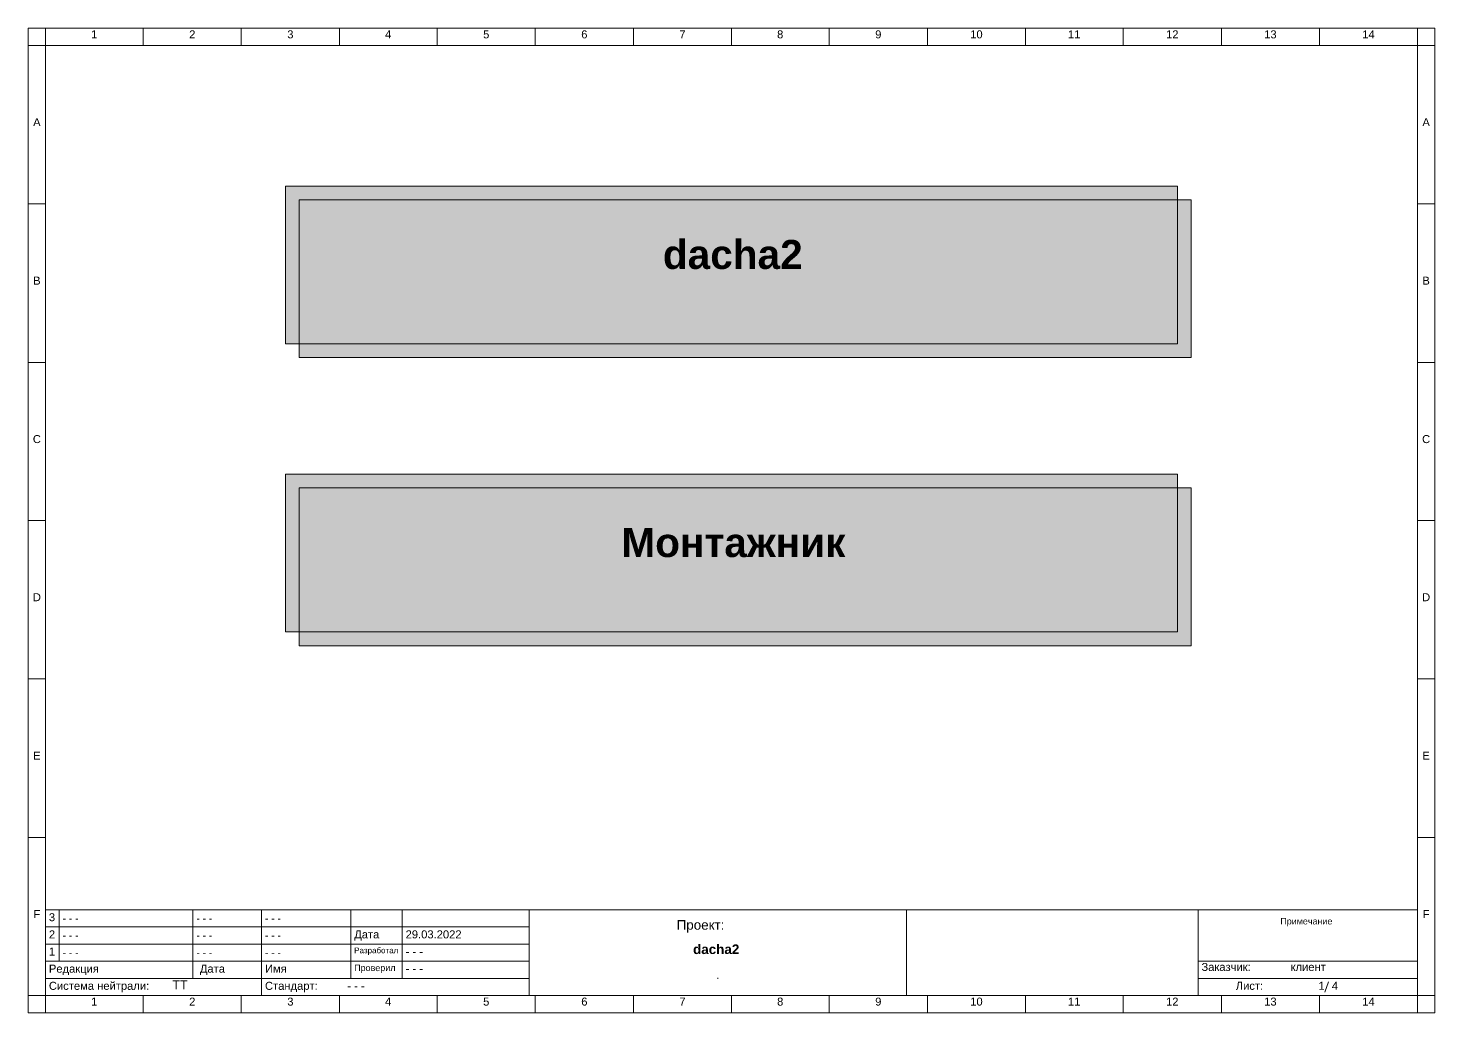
# Model space of a CAD drawing. Header units: inches. Extents: x 796 to 13390, y -2882 to -10.
# Drawn here: x 796 to 4898, y -2882 to -10 of the extents above; entities that cross this region are included whole.
import ezdxf
from ezdxf.enums import TextEntityAlignment as Align

# ---------------------------------------------------------------- set-up
doc = ezdxf.new("R2010")
doc.units = ezdxf.units.IN
doc.header["$MEASUREMENT"] = 0
doc.layers.get('0').update_dxf_attribs({"lineweight": 0})
doc.styles.add('Style1', font='arial.ttf')
doc.styles.add('Style101', font='arial.ttf')
doc.styles.add('Style103', font='arial.ttf')
doc.styles.add('Style105', font='arial.ttf')
doc.styles.add('Style107', font='arial.ttf')
doc.styles.add('Style109', font='arial.ttf')
doc.styles.add('Style11', font='arial.ttf')
doc.styles.add('Style111', font='arial.ttf')
doc.styles.add('Style113', font='arial.ttf')
doc.styles.add('Style115', font='arial.ttf')
doc.styles.add('Style117', font='arial.ttf')
doc.styles.add('Style119', font='arialbd.ttf')
doc.styles.add('Style121', font='arial.ttf')
doc.styles.add('Style123', font='arial.ttf')
doc.styles.add('Style125', font='arial.ttf')
doc.styles.add('Style127', font='arial.ttf')
doc.styles.add('Style129', font='arial.ttf')
doc.styles.add('Style13', font='arial.ttf')
doc.styles.add('Style131', font='arial.ttf')
doc.styles.add('Style133', font='arial.ttf')
doc.styles.add('Style135', font='arial.ttf')
doc.styles.add('Style137', font='arial.ttf')
doc.styles.add('Style139', font='arial.ttf')
doc.styles.add('Style141', font='arial.ttf')
doc.styles.add('Style143', font='arialbd.ttf')
doc.styles.add('Style145', font='arialbd.ttf')
doc.styles.add('Style147', font='arial.ttf')
doc.styles.add('Style149', font='arial.ttf')
doc.styles.add('Style15', font='arial.ttf')
doc.styles.add('Style151', font='arial.ttf')
doc.styles.add('Style17', font='arial.ttf')
doc.styles.add('Style19', font='arial.ttf')
doc.styles.add('Style21', font='arial.ttf')
doc.styles.add('Style23', font='arial.ttf')
doc.styles.add('Style25', font='arial.ttf')
doc.styles.add('Style27', font='arial.ttf')
doc.styles.add('Style29', font='arial.ttf')
doc.styles.add('Style3', font='arial.ttf')
doc.styles.add('Style31', font='arial.ttf')
doc.styles.add('Style33', font='arial.ttf')
doc.styles.add('Style35', font='arial.ttf')
doc.styles.add('Style37', font='arial.ttf')
doc.styles.add('Style39', font='arial.ttf')
doc.styles.add('Style41', font='arial.ttf')
doc.styles.add('Style43', font='arial.ttf')
doc.styles.add('Style45', font='arial.ttf')
doc.styles.add('Style47', font='arial.ttf')
doc.styles.add('Style49', font='arial.ttf')
doc.styles.add('Style5', font='arial.ttf')
doc.styles.add('Style51', font='arial.ttf')
doc.styles.add('Style53', font='arial.ttf')
doc.styles.add('Style55', font='arial.ttf')
doc.styles.add('Style57', font='arial.ttf')
doc.styles.add('Style59', font='arial.ttf')
doc.styles.add('Style61', font='arial.ttf')
doc.styles.add('Style63', font='arial.ttf')
doc.styles.add('Style65', font='arial.ttf')
doc.styles.add('Style67', font='arial.ttf')
doc.styles.add('Style69', font='arial.ttf')
doc.styles.add('Style7', font='arial.ttf')
doc.styles.add('Style71', font='arial.ttf')
doc.styles.add('Style73', font='arial.ttf')
doc.styles.add('Style75', font='arial.ttf')
doc.styles.add('Style77', font='arial.ttf')
doc.styles.add('Style79', font='arial.ttf')
doc.styles.add('Style81', font='arial.ttf')
doc.styles.add('Style83', font='arial.ttf')
doc.styles.add('Style85', font='arial.ttf')
doc.styles.add('Style87', font='arial.ttf')
doc.styles.add('Style89', font='arial.ttf')
doc.styles.add('Style9', font='arial.ttf')
doc.styles.add('Style91', font='arial.ttf')
doc.styles.add('Style93', font='arial.ttf')
doc.styles.add('Style95', font='arial.ttf')
doc.styles.add('Style97', font='arial.ttf')
doc.styles.add('Style99', font='arial.ttf')

msp = doc.modelspace()

# ---------------------------------------------------------------- hatches: boundary and pattern name
at = {"linetype": 'Continuous'}
for color, points in [(254, [(1547, -471), (4147, -471), (4147, -931), (1547, -931)]), (9, [(1587, -511), (4187, -511), (4187, -971), (1587, -971)]), (254, [(1547, -1311), (4147, -1311), (4147, -1771), (1547, -1771)]), (9, [(1587, -1351), (4187, -1351), (4187, -1811), (1587, -1811)])]:
    msp.add_hatch(color=color, dxfattribs=at).paths.add_polyline_path(points, flags=0)

# ---------------------------------------------------------------- linework, layer by layer
at = {"color": 7, "linetype": 'Continuous'}
for p, q in [((4897, -11), (797, -11)), ((797, -11), (797, -2881)), ((797, -11), (4897, -11)), ((797, -61), (797, -11)), ((797, -11), (847, -11)), ((797, -2881), (797, -11)), ((847, -11), (847, -2881)), ((1132, -11), (1132, -61)), ((1418, -11), (1418, -61)), ((1704, -11), (1704, -61)), ((1989, -11), (1989, -61)), ((2275, -11), (2275, -61)), ((2561, -11), (2561, -61)), ((2847, -11), (2847, -61)), ((3132, -11), (3132, -61)), ((3418, -11), (3418, -61)), ((3704, -11), (3704, -61)), ((3989, -11), (3989, -61)), ((4275, -11), (4275, -61)), ((4561, -11), (4561, -61)), ((4847, -11), (4897, -11)), ((4847, -2881), (4847, -11)), ((4897, -2881), (4897, -11)), ((4897, -11), (4897, -61)), ((4897, -11), (4897, -2881)), ((4897, -61), (797, -61)), ((1547, -471), (4147, -471)), ((1547, -931), (1547, -471)), ((4147, -471), (4147, -931)), ((797, -523), (847, -523)), ((1587, -511), (4187, -511)), ((1587, -971), (1587, -511)), ((4187, -511), (4187, -971)), ((4847, -523), (4897, -523)), ((4147, -931), (1547, -931)), ((4187, -971), (1587, -971)), ((797, -985), (847, -985)), ((4847, -985), (4897, -985)), ((1547, -1311), (4147, -1311)), ((1547, -1771), (1547, -1311)), ((4147, -1311), (4147, -1771)), ((1587, -1351), (4187, -1351)), ((1587, -1811), (1587, -1351)), ((4187, -1351), (4187, -1811)), ((797, -1446), (847, -1446)), ((4847, -1446), (4897, -1446)), ((4147, -1771), (1547, -1771)), ((4187, -1811), (1587, -1811)), ((797, -1908), (847, -1908)), ((4847, -1908), (4897, -1908)), ((797, -2370), (847, -2370)), ((4847, -2370), (4897, -2370)), ((847, -2581), (4847, -2581)), ((887, -2731), (887, -2581)), ((1277, -2781), (1277, -2581)), ((1477, -2581), (1477, -2831)), ((1737, -2581), (1737, -2781)), ((1887, -2781), (1887, -2581)), ((2257, -2581), (2257, -2831)), ((3357, -2831), (3357, -2581)), ((4207, -2831), (4207, -2581)), ((847, -2631), (2257, -2631)), ((847, -2681), (2257, -2681)), ((847, -2731), (2257, -2731)), ((4207, -2731), (4847, -2731)), ((847, -2781), (2257, -2781)), ((4207, -2781), (4847, -2781)), ((4587, -2791), (4577, -2821)), ((797, -2831), (4897, -2831)), ((797, -2881), (797, -2831)), ((1132, -2831), (1132, -2881)), ((1418, -2831), (1418, -2881)), ((1704, -2831), (1704, -2881)), ((1989, -2831), (1989, -2881)), ((2275, -2831), (2275, -2881)), ((2561, -2831), (2561, -2881)), ((2847, -2831), (2847, -2881)), ((3132, -2831), (3132, -2881)), ((3418, -2831), (3418, -2881)), ((3704, -2831), (3704, -2881)), ((3989, -2831), (3989, -2881)), ((4275, -2831), (4275, -2881)), ((4561, -2831), (4561, -2881)), ((4897, -2831), (4897, -2881)), ((797, -2881), (4897, -2881)), ((4897, -2881), (797, -2881)), ((847, -2881), (797, -2881)), ((4897, -2881), (4847, -2881))]:
    msp.add_line(p, q, dxfattribs=at)
at = {"color": 7, "linetype": 'Continuous', "const_width": 1}
for points in [[(797, -2881), (4897, -2881), (4897, -11), (797, -11), (797, -2881)], [(797, -11), (4897, -11), (4897, -61), (797, -61), (797, -11)], [(797, -11), (847, -11), (847, -2881), (797, -2881), (797, -11)], [(4847, -11), (4897, -11), (4897, -2881), (4847, -2881), (4847, -11)], [(1547, -471), (4147, -471), (4147, -931), (1547, -931), (1547, -471)], [(1587, -511), (4187, -511), (4187, -971), (1587, -971), (1587, -511)], [(1547, -1311), (4147, -1311), (4147, -1771), (1547, -1771), (1547, -1311)], [(1587, -1351), (4187, -1351), (4187, -1811), (1587, -1811), (1587, -1351)], [(797, -2831), (4897, -2831), (4897, -2881), (797, -2881), (797, -2831)]]:
    msp.add_lwpolyline(points, dxfattribs=at)

# ---------------------------------------------------------------- texts
at = {"color": 7}
for s, height, style, p in [('1', 23.3, 'Style29', (989, -17)), ('2', 23.3, 'Style33', (1275, -17)), ('3', 23.3, 'Style37', (1561, -17)), ('4', 23.3, 'Style41', (1846, -17)), ('5', 23.3, 'Style45', (2132, -17)), ('6', 23.3, 'Style49', (2418, -17)), ('7', 23.3, 'Style53', (2704, -17)), ('8', 23.3, 'Style57', (2989, -17)), ('9', 23.3, 'Style61', (3275, -17)), ('10', 23.33, 'Style65', (3561, -17)), ('11', 23.33, 'Style69', (3846, -17)), ('12', 23.33, 'Style73', (4132, -17)), ('13', 23.33, 'Style77', (4418, -17)), ('14', 23.33, 'Style81', (4704, -17)), ('A', 23.3, 'Style105', (822, -273)), ('A', 23.3, 'Style107', (4872, -273)), ('B', 23.3, 'Style101', (822, -735)), ('B', 23.3, 'Style103', (4872, -735)), ('C', 23.3, 'Style97', (822, -1197)), ('C', 23.3, 'Style99', (4872, -1197)), ('D', 23.3, 'Style93', (822, -1658)), ('D', 23.3, 'Style95', (4872, -1658)), ('E', 23.3, 'Style89', (822, -2120)), ('E', 23.3, 'Style91', (4872, -2120)), ('F', 23.3, 'Style85', (822, -2582)), ('F', 23.3, 'Style87', (4872, -2582)), ('1', 23.3, 'Style31', (989, -2837)), ('2', 23.3, 'Style35', (1275, -2837)), ('3', 23.3, 'Style39', (1561, -2837)), ('4', 23.3, 'Style43', (1846, -2837)), ('5', 23.3, 'Style47', (2132, -2837)), ('6', 23.3, 'Style51', (2418, -2837)), ('7', 23.3, 'Style55', (2704, -2837)), ('8', 23.3, 'Style59', (2989, -2837)), ('9', 23.3, 'Style63', (3275, -2837)), ('10', 23.33, 'Style67', (3561, -2837)), ('11', 23.33, 'Style71', (3846, -2837)), ('12', 23.33, 'Style75', (4132, -2837)), ('13', 23.33, 'Style79', (4418, -2837)), ('14', 23.33, 'Style83', (4704, -2837))]:
    msp.add_text(s, height=height, dxfattribs=dict(at, style=style)).set_placement(p, align=Align.TOP_CENTER)
for s, height, style, p in [('dacha2', 84.67, 'Style145', (2647, -628)), ('Монтажник', 84.67, 'Style119', (2526, -1468)), ('3', 23.3, 'Style21', (857, -2591)), ('- - -', 21.33, 'Style113', (897, -2595)), ('- - -', 21.33, 'Style131', (1287, -2595)), ('- - -', 21.33, 'Style141', (1487, -2595)), ('Проект:', 28, 'Style17', (2687, -2611)), ('Примечание', 18.67, 'Style135', (4447, -2605)), ('2', 23.3, 'Style23', (857, -2641)), ('- - -', 21.33, 'Style111', (897, -2645)), ('- - -', 21.33, 'Style127', (1287, -2645)), ('- - -', 21.33, 'Style137', (1487, -2645)), ('Дата', 23.33, 'Style13', (1747, -2641)), ('29.03.2022', 23.33, 'Style147', (1897, -2641)), ('1', 23.3, 'Style25', (857, -2691)), ('Разработал', 16.67, 'Style11', (1747, -2691)), ('- - -', 23.33, 'Style117', (1897, -2691)), ('dacha2', 28, 'Style143', (2735, -2682)), ('Редакция', 23.33, 'Style1', (857, -2741)), ('- - -', 21.33, 'Style139', (897, -2695)), ('- - -', 21.33, 'Style123', (1287, -2695)), ('Дата', 23.33, 'Style3', (1297, -2741)), ('- - -', 21.33, 'Style115', (1487, -2695)), ('Имя', 23.33, 'Style5', (1487, -2741)), ('Проверил', 18.67, 'Style9', (1747, -2741)), ('Заказчик:', 23.33, 'Style27', (4217, -2736)), ('клиент', 23.33, 'Style125', (4477, -2736)), ('TT', 26, 'Style133', (1217, -2787)), ('- - -', 23.33, 'Style109', (1897, -2741)), ('.', 26, 'Style121', (2802, -2757)), ('Система нейтрали:', 23.333, 'Style19', (857, -2791)), ('Стандарт:', 23.33, 'Style7', (1487, -2791)), ('- - -', 23.33, 'Style129', (1727, -2791)), ('Лист:', 23.33, 'Style15', (4317, -2791)), ('1', 23.3, 'Style149', (4558, -2791)), ('4', 23.3, 'Style151', (4597, -2791))]:
    msp.add_text(s, height=height, dxfattribs=dict(at, style=style)).set_placement(p, align=Align.TOP_LEFT)

doc.saveas('drawing.dxf')
